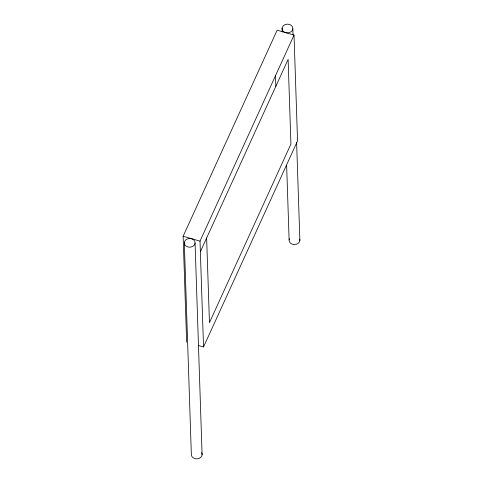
<?xml version="1.0" encoding="UTF-8"?>
<svg xmlns="http://www.w3.org/2000/svg" width="483" height="483" viewBox="0 0 483 483"><rect width="100%" height="100%" fill="white"/><g stroke="black" fill="none" stroke-linecap="round" stroke-linejoin="round"><path stroke-width="0.72" d="M186.643 342.097L183.129 236.265L277.145 30.194L294.026 35.072L297.54 140.903L203.53 346.975L198.604 345.55M203.53 346.975L200.016 241.144L294.026 35.072M200.367 251.728L288.116 59.391L290.923 144.061L209.447 322.656L206.639 237.986M183.129 236.265L200.016 241.144M292.849 28.859A5.404 4.371 -1.9 0 1 284.336 32.113A5.404 4.371 -1.9 0 1 285.212 24.561A5.404 4.371 -1.9 0 1 292.849 28.859L293.048 34.885M296.622 142.6L299.871 240.522M282.084 28.165L282.211 31.926M286.636 165.252L289.106 239.828M275.479 75.734L275.829 86.318M195.078 243.172A5.404 4.371 -1.9 0 1 186.565 246.427A5.404 4.371 -1.9 0 1 187.44 238.874A5.404 4.371 -1.9 0 1 195.078 243.172L202.099 454.835M184.313 242.478L191.334 454.141A5.404 4.371 -1.9 0 0 197.619 458.79A5.404 4.371 -1.9 0 0 201.628 452.613M299.816 239.381A5.404 4.371 -1.9 0 1 293.984 244.537A5.404 4.371 -1.9 0 1 289.42 238.711"/></g></svg>
